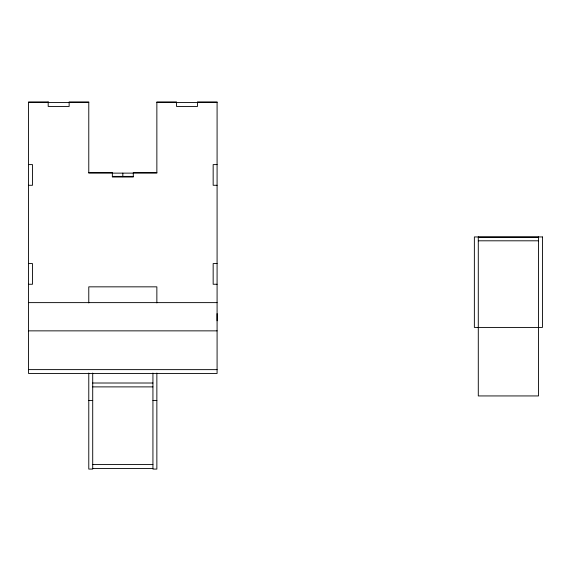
<?xml version="1.0" encoding="UTF-8"?>
<svg xmlns="http://www.w3.org/2000/svg" width="571" height="571" viewBox="0 0 571 571"><rect width="100%" height="100%" fill="white"/><g stroke="black" fill="none" stroke-linecap="round" stroke-linejoin="round"><path stroke-width="0.86" d="M217.087 320.802L217.087 313.607M28.55 102.552L88.776 102.552M156.861 102.552L217.087 102.552M28.55 164.598L32.476 164.598L32.476 185.282L28.55 185.282M217.087 164.598L213.161 164.598L213.161 185.282L217.087 185.282M88.776 172.513L112.344 172.513L112.344 177.01L133.293 177.01L133.293 172.513L156.861 172.513M112.344 176.389L133.293 176.389M478.291 237.208L538.524 237.208M478.291 240.805L538.524 240.805M28.55 263.574L32.476 263.574L32.476 284.258L28.55 284.258M217.087 263.574L213.161 263.574L213.161 284.258L217.087 284.258M28.55 302.623L217.087 302.623M28.55 330.859L217.087 330.859M28.55 369.608L217.087 369.637M92.709 383.013L152.935 383.013M92.709 386.888L152.935 386.888M88.776 400.557L92.709 400.557M152.935 400.557L156.861 400.557M92.709 464.573L152.935 464.573M92.709 468.456L152.935 468.456M538.524 236.944L538.524 395.939L478.291 395.939L478.291 236.944M156.861 302.908L156.861 286.842L88.776 286.842L88.776 302.908M156.861 373.056L156.861 469.077L152.935 469.077L152.935 373.063M122.822 173.134L122.822 176.696M92.709 373.063L92.709 469.077L88.776 469.077L88.776 373.056M48.192 101.924L28.55 101.924L28.55 373.484L217.087 373.484L217.087 101.924L197.452 101.924L197.452 106.477L176.503 106.427L176.503 101.924L156.861 101.924L156.861 173.134L88.776 173.134L88.776 101.924L69.141 101.924L69.141 106.477L48.192 106.427L48.192 101.924M542.45 236.944L474.365 236.944L474.365 327.426L542.45 327.426L542.45 236.944"/></g></svg>
